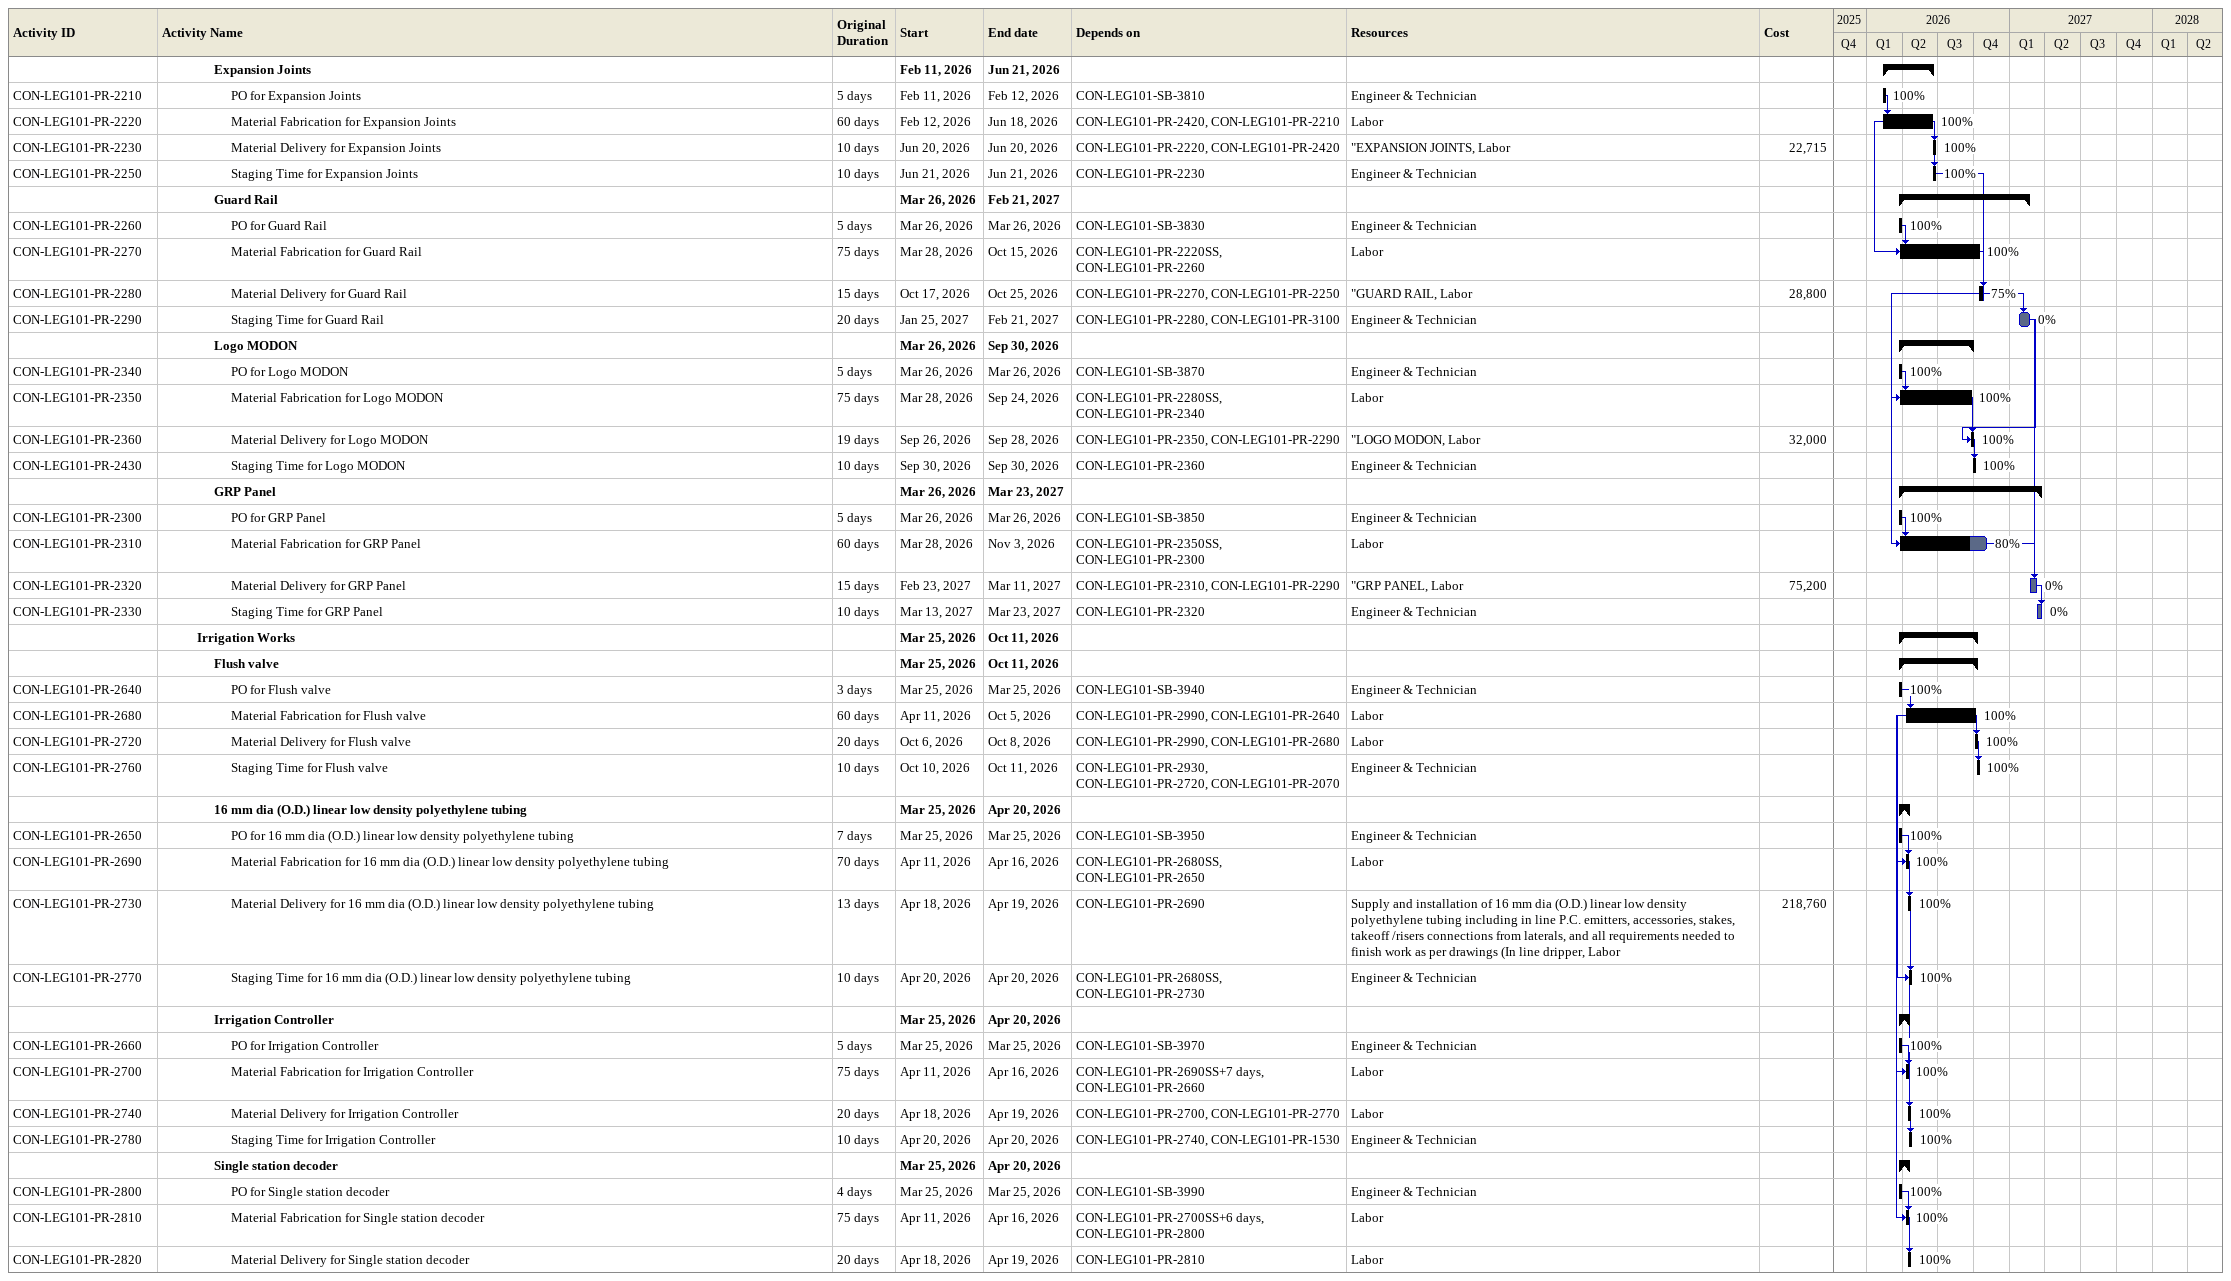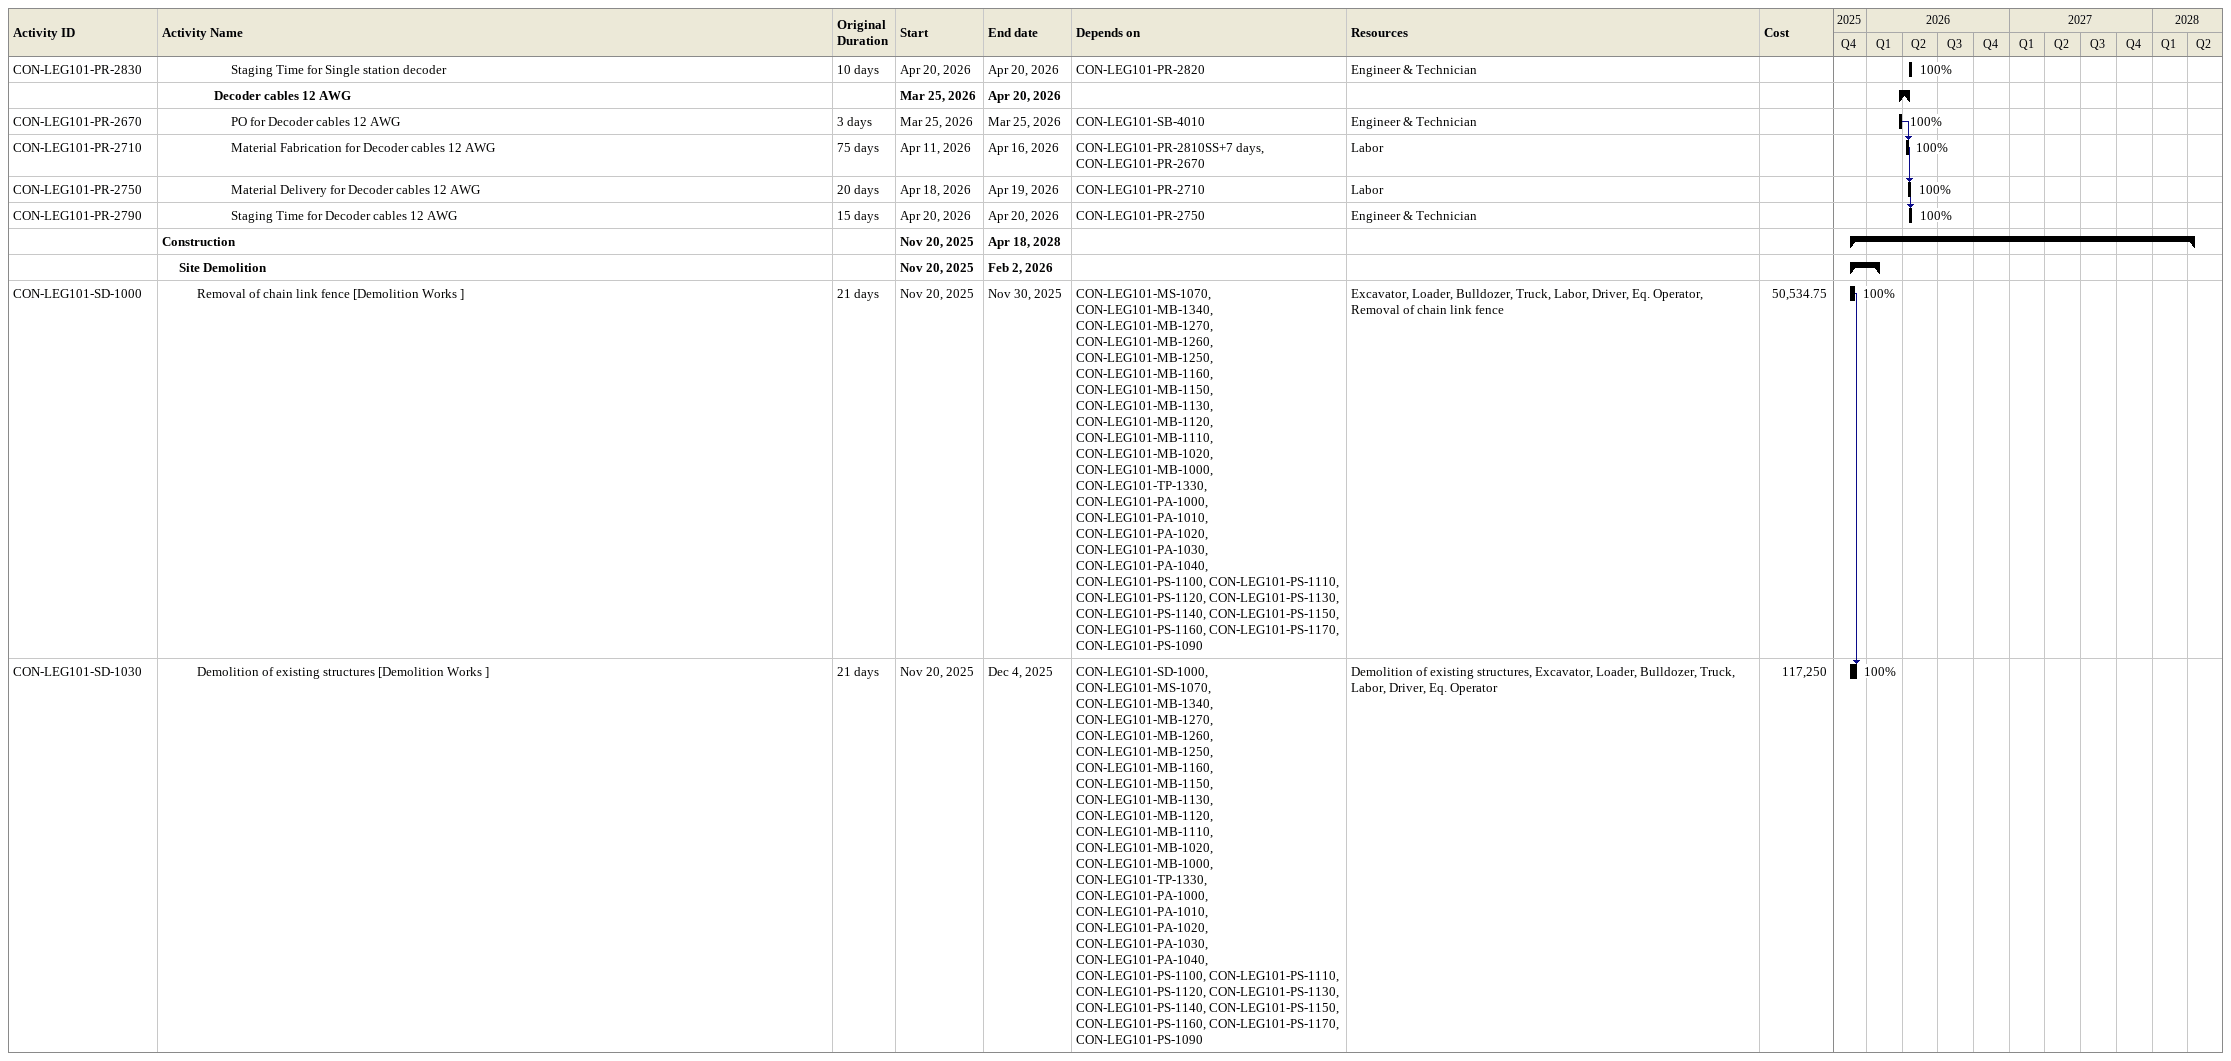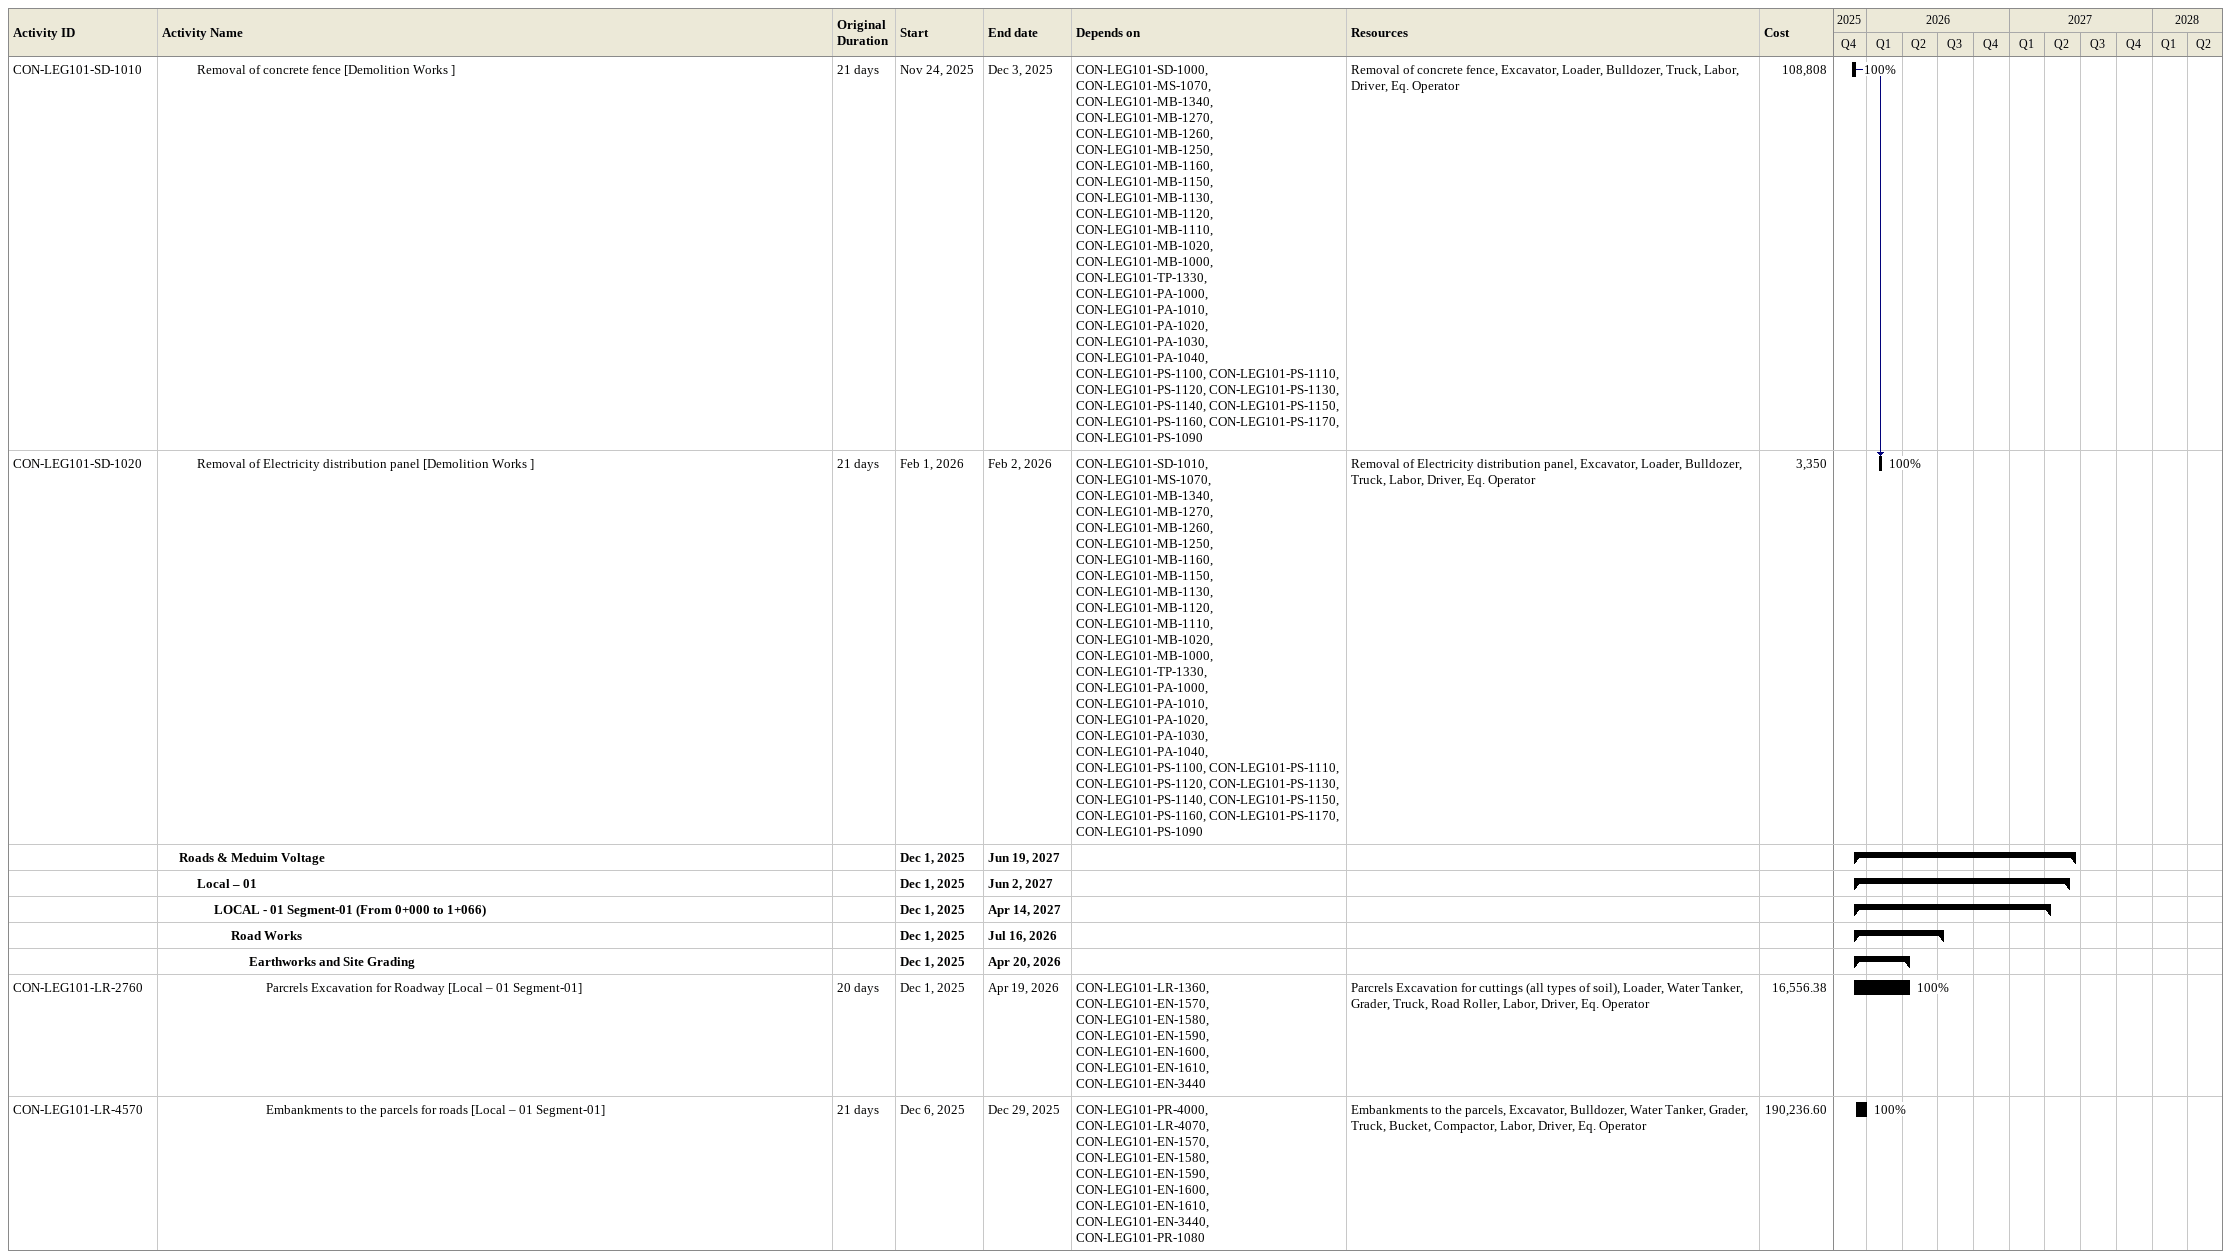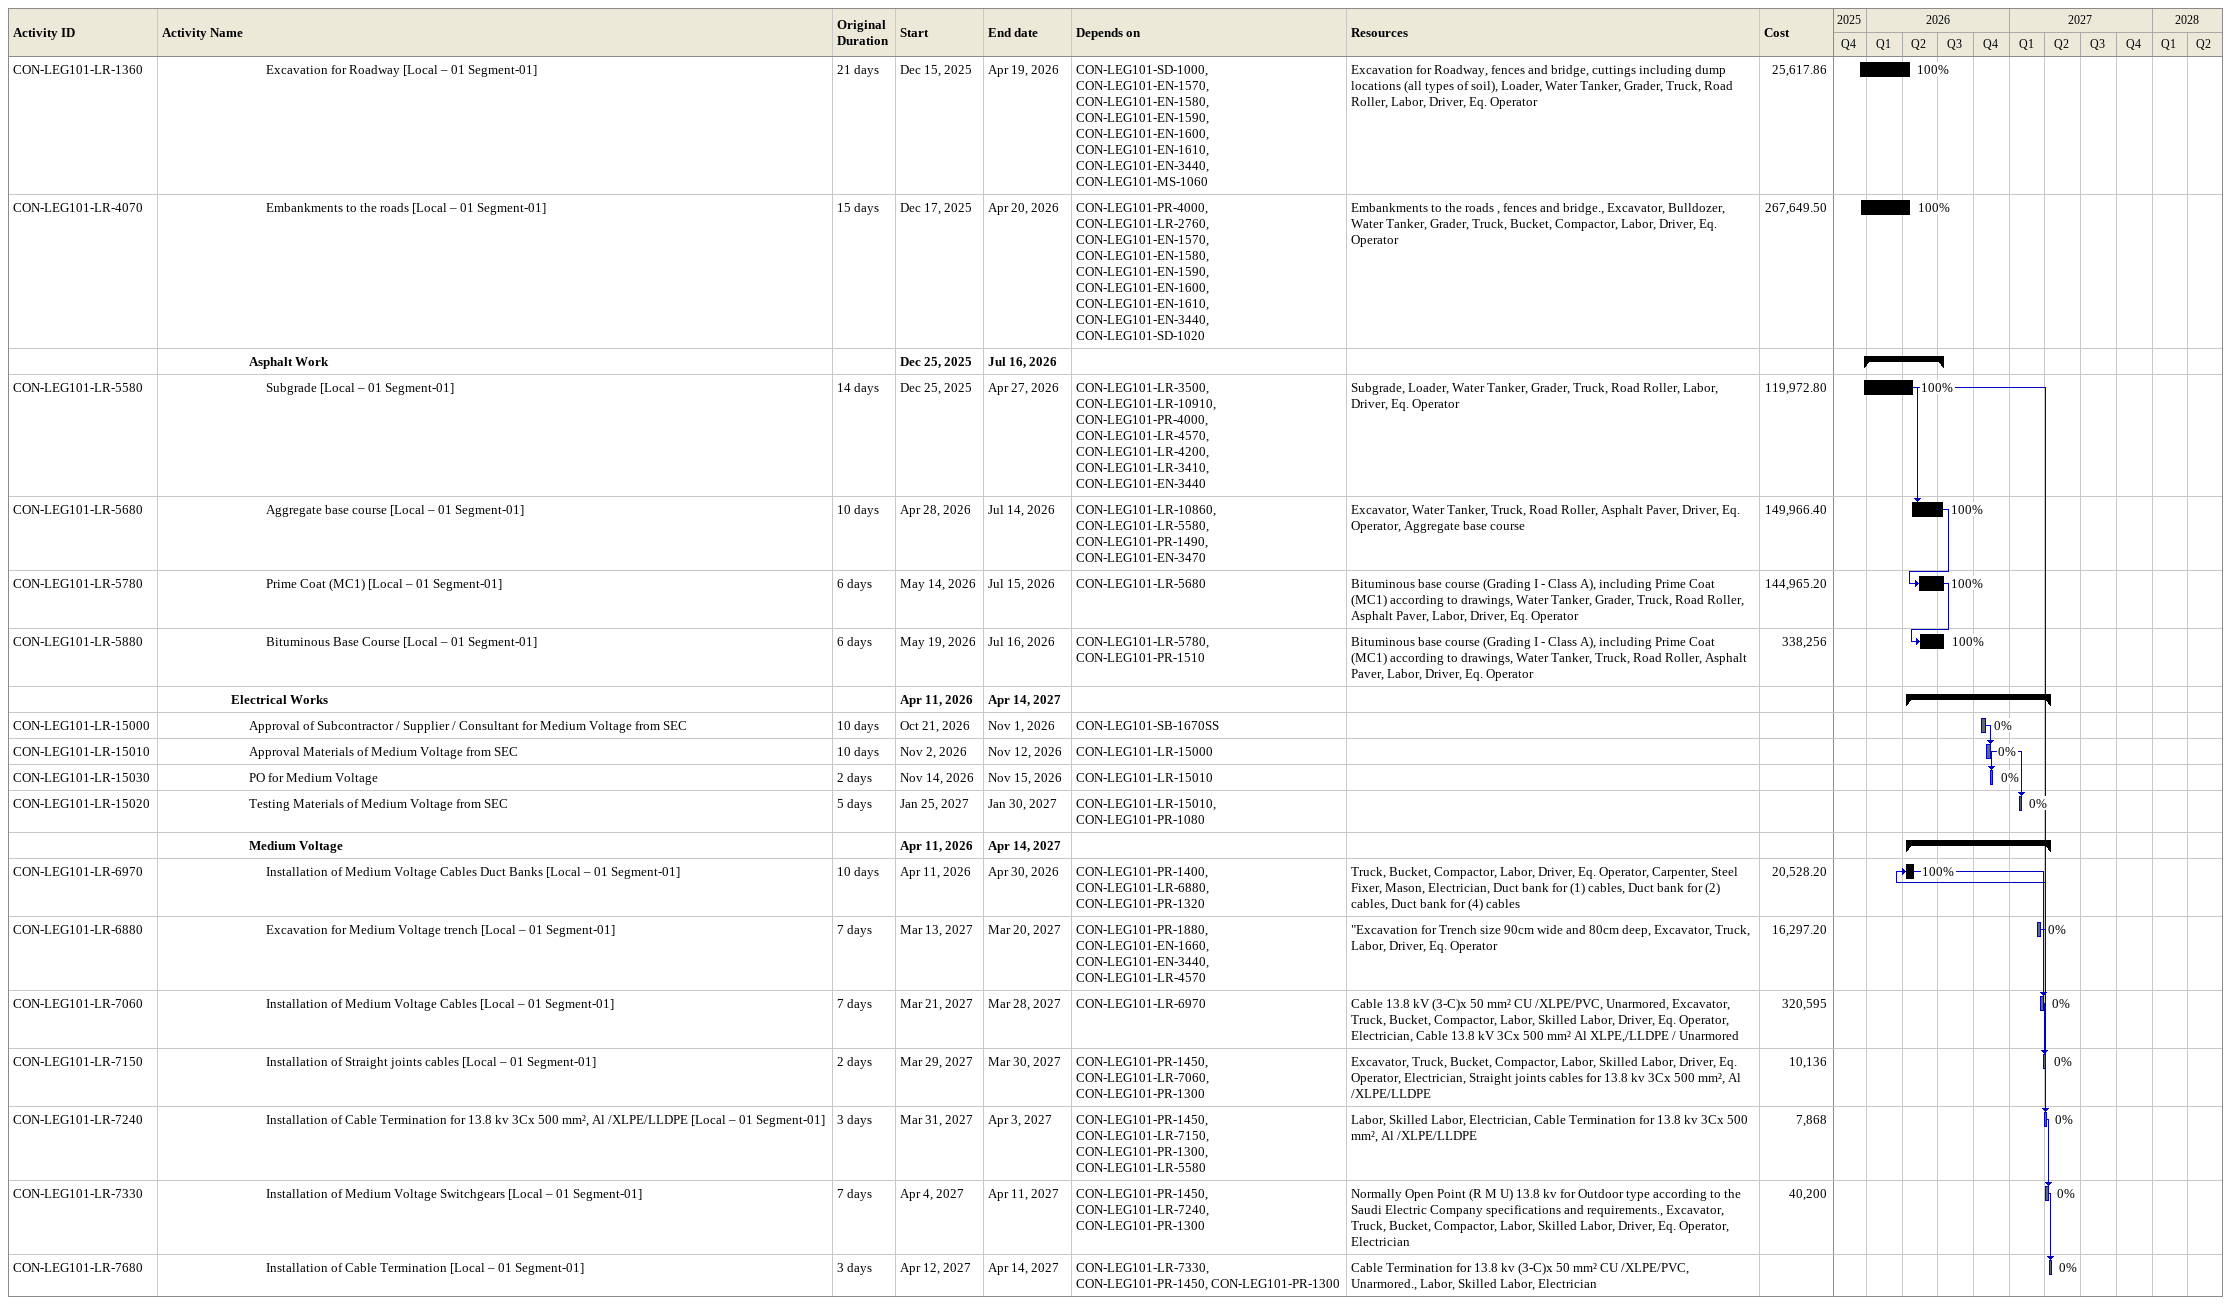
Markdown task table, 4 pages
| ID | Level | Task | Original duration | Start | Finish | Predecessors | Resources | % complete | Cost |
|---|---|---|---|---|---|---|---|---|---|
|  | 4 | **Expansion Joints** |  | 2026-02-11 | 2026-06-21 |  |  |  |  |
| CON-LEG101-PR-2210 | 5 | PO for Expansion Joints | 5d | 2026-02-11 | 2026-02-12 | CON-LEG101-SB-3810 | Engineer & Technician | 100 |  |
| CON-LEG101-PR-2220 | 5 | Material Fabrication for Expansion Joints | 60d | 2026-02-12 | 2026-06-18 | CON-LEG101-PR-2420, CON-LEG101-PR-2210 | Labor | 100 |  |
| CON-LEG101-PR-2230 | 5 | Material Delivery for Expansion Joints | 10d | 2026-06-20 | 2026-06-20 | CON-LEG101-PR-2220, CON-LEG101-PR-2420 | "EXPANSION JOINTS, Labor | 100 | 22715 |
| CON-LEG101-PR-2250 | 5 | Staging Time for Expansion Joints | 10d | 2026-06-21 | 2026-06-21 | CON-LEG101-PR-2230 | Engineer & Technician | 100 |  |
|  | 4 | **Guard Rail** |  | 2026-03-26 | 2027-02-21 |  |  |  |  |
| CON-LEG101-PR-2260 | 5 | PO for Guard Rail | 5d | 2026-03-26 | 2026-03-26 | CON-LEG101-SB-3830 | Engineer & Technician | 100 |  |
| CON-LEG101-PR-2270 | 5 | Material Fabrication for Guard Rail | 75d | 2026-03-28 | 2026-10-15 | CON-LEG101-PR-2220SS, CON-LEG101-PR-2260 | Labor | 100 |  |
| CON-LEG101-PR-2280 | 5 | Material Delivery for Guard Rail | 15d | 2026-10-17 | 2026-10-25 | CON-LEG101-PR-2270, CON-LEG101-PR-2250 | "GUARD RAIL, Labor | 75 | 28800 |
| CON-LEG101-PR-2290 | 5 | Staging Time for Guard Rail | 20d | 2027-01-25 | 2027-02-21 | CON-LEG101-PR-2280, CON-LEG101-PR-3100 | Engineer & Technician | 0 |  |
|  | 4 | **Logo MODON** |  | 2026-03-26 | 2026-09-30 |  |  |  |  |
| CON-LEG101-PR-2340 | 5 | PO for Logo MODON | 5d | 2026-03-26 | 2026-03-26 | CON-LEG101-SB-3870 | Engineer & Technician | 100 |  |
| CON-LEG101-PR-2350 | 5 | Material Fabrication for Logo MODON | 75d | 2026-03-28 | 2026-09-24 | CON-LEG101-PR-2280SS, CON-LEG101-PR-2340 | Labor | 100 |  |
| CON-LEG101-PR-2360 | 5 | Material Delivery for Logo MODON | 19d | 2026-09-26 | 2026-09-28 | CON-LEG101-PR-2350, CON-LEG101-PR-2290 | "LOGO MODON, Labor | 100 | 32000 |
| CON-LEG101-PR-2430 | 5 | Staging Time for Logo MODON | 10d | 2026-09-30 | 2026-09-30 | CON-LEG101-PR-2360 | Engineer & Technician | 100 |  |
|  | 4 | **GRP Panel** |  | 2026-03-26 | 2027-03-23 |  |  |  |  |
| CON-LEG101-PR-2300 | 5 | PO for GRP Panel | 5d | 2026-03-26 | 2026-03-26 | CON-LEG101-SB-3850 | Engineer & Technician | 100 |  |
| CON-LEG101-PR-2310 | 5 | Material Fabrication for GRP Panel | 60d | 2026-03-28 | 2026-11-03 | CON-LEG101-PR-2350SS, CON-LEG101-PR-2300 | Labor | 80 |  |
| CON-LEG101-PR-2320 | 5 | Material Delivery for GRP Panel | 15d | 2027-02-23 | 2027-03-11 | CON-LEG101-PR-2310, CON-LEG101-PR-2290 | "GRP PANEL, Labor | 0 | 75200 |
| CON-LEG101-PR-2330 | 5 | Staging Time for GRP Panel | 10d | 2027-03-13 | 2027-03-23 | CON-LEG101-PR-2320 | Engineer & Technician | 0 |  |
|  | 3 | **Irrigation Works** |  | 2026-03-25 | 2026-10-11 |  |  |  |  |
|  | 4 | **Flush valve** |  | 2026-03-25 | 2026-10-11 |  |  |  |  |
| CON-LEG101-PR-2640 | 5 | PO for Flush valve | 3d | 2026-03-25 | 2026-03-25 | CON-LEG101-SB-3940 | Engineer & Technician | 100 |  |
| CON-LEG101-PR-2680 | 5 | Material Fabrication for Flush valve | 60d | 2026-04-11 | 2026-10-05 | CON-LEG101-PR-2990, CON-LEG101-PR-2640 | Labor | 100 |  |
| CON-LEG101-PR-2720 | 5 | Material Delivery for Flush valve | 20d | 2026-10-06 | 2026-10-08 | CON-LEG101-PR-2990, CON-LEG101-PR-2680 | Labor | 100 |  |
| CON-LEG101-PR-2760 | 5 | Staging Time for Flush valve | 10d | 2026-10-10 | 2026-10-11 | CON-LEG101-PR-2930, CON-LEG101-PR-2720, CON-LEG101-PR-2070 | Engineer & Technician | 100 |  |
|  | 4 | **16 mm dia (O.D.) linear low density polyethylene tubing** |  | 2026-03-25 | 2026-04-20 |  |  |  |  |
| CON-LEG101-PR-2650 | 5 | PO for 16 mm dia (O.D.) linear low density polyethylene tubing | 7d | 2026-03-25 | 2026-03-25 | CON-LEG101-SB-3950 | Engineer & Technician | 100 |  |
| CON-LEG101-PR-2690 | 5 | Material Fabrication for 16 mm dia (O.D.) linear low density polyethylene tubing | 70d | 2026-04-11 | 2026-04-16 | CON-LEG101-PR-2680SS, CON-LEG101-PR-2650 | Labor | 100 |  |
| CON-LEG101-PR-2730 | 5 | Material Delivery for 16 mm dia (O.D.) linear low density polyethylene tubing | 13d | 2026-04-18 | 2026-04-19 | CON-LEG101-PR-2690 | Supply and installation of 16 mm dia (O.D.) linear low density polyethylene tubing including in line P.C. emitters, accessories, stakes, takeoff /risers connections from laterals, and all requirements needed to finish work as per drawings (In line dripper, Labor | 100 | 218760 |
| CON-LEG101-PR-2770 | 5 | Staging Time for 16 mm dia (O.D.) linear low density polyethylene tubing | 10d | 2026-04-20 | 2026-04-20 | CON-LEG101-PR-2680SS, CON-LEG101-PR-2730 | Engineer & Technician | 100 |  |
|  | 4 | **Irrigation Controller** |  | 2026-03-25 | 2026-04-20 |  |  |  |  |
| CON-LEG101-PR-2660 | 5 | PO for Irrigation Controller | 5d | 2026-03-25 | 2026-03-25 | CON-LEG101-SB-3970 | Engineer & Technician | 100 |  |
| CON-LEG101-PR-2700 | 5 | Material Fabrication for Irrigation Controller | 75d | 2026-04-11 | 2026-04-16 | CON-LEG101-PR-2690SS+7d, CON-LEG101-PR-2660 | Labor | 100 |  |
| CON-LEG101-PR-2740 | 5 | Material Delivery for Irrigation Controller | 20d | 2026-04-18 | 2026-04-19 | CON-LEG101-PR-2700, CON-LEG101-PR-2770 | Labor | 100 |  |
| CON-LEG101-PR-2780 | 5 | Staging Time for Irrigation Controller | 10d | 2026-04-20 | 2026-04-20 | CON-LEG101-PR-2740, CON-LEG101-PR-1530 | Engineer & Technician | 100 |  |
|  | 4 | **Single station decoder** |  | 2026-03-25 | 2026-04-20 |  |  |  |  |
| CON-LEG101-PR-2800 | 5 | PO for Single station decoder | 4d | 2026-03-25 | 2026-03-25 | CON-LEG101-SB-3990 | Engineer & Technician | 100 |  |
| CON-LEG101-PR-2810 | 5 | Material Fabrication for Single station decoder | 75d | 2026-04-11 | 2026-04-16 | CON-LEG101-PR-2700SS+6d, CON-LEG101-PR-2800 | Labor | 100 |  |
| CON-LEG101-PR-2820 | 5 | Material Delivery for Single station decoder | 20d | 2026-04-18 | 2026-04-19 | CON-LEG101-PR-2810 | Labor | 100 |  |
| CON-LEG101-PR-2830 | 5 | Staging Time for Single station decoder | 10d | 2026-04-20 | 2026-04-20 | CON-LEG101-PR-2820 | Engineer & Technician | 100 |  |
|  | 4 | **Decoder cables 12 AWG** |  | 2026-03-25 | 2026-04-20 |  |  |  |  |
| CON-LEG101-PR-2670 | 5 | PO for Decoder cables 12 AWG | 3d | 2026-03-25 | 2026-03-25 | CON-LEG101-SB-4010 | Engineer & Technician | 100 |  |
| CON-LEG101-PR-2710 | 5 | Material Fabrication for Decoder cables 12 AWG | 75d | 2026-04-11 | 2026-04-16 | CON-LEG101-PR-2810SS+7d, CON-LEG101-PR-2670 | Labor | 100 |  |
| CON-LEG101-PR-2750 | 5 | Material Delivery for Decoder cables 12 AWG | 20d | 2026-04-18 | 2026-04-19 | CON-LEG101-PR-2710 | Labor | 100 |  |
| CON-LEG101-PR-2790 | 5 | Staging Time for Decoder cables 12 AWG | 15d | 2026-04-20 | 2026-04-20 | CON-LEG101-PR-2750 | Engineer & Technician | 100 |  |
|  | 1 | **Construction** |  | 2025-11-20 | 2028-04-18 |  |  |  |  |
|  | 2 | **Site Demolition** |  | 2025-11-20 | 2026-02-02 |  |  |  |  |
| CON-LEG101-SD-1000 | 3 | Removal of chain link fence [Demolition Works ] | 21d | 2025-11-20 | 2025-11-30 | CON-LEG101-MS-1070, CON-LEG101-MB-1340, CON-LEG101-MB-1270, CON-LEG101-MB-1260, CON-LEG101-MB-1250, CON-LEG101-MB-1160, CON-LEG101-MB-1150, CON-LEG101-MB-1130, CON-LEG101-MB-1120, CON-LEG101-MB-1110, CON-LEG101-MB-1020, CON-LEG101-MB-1000, CON-LEG101-TP-1330, CON-LEG101-PA-1000, CON-LEG101-PA-1010, CON-LEG101-PA-1020, CON-LEG101-PA-1030, CON-LEG101-PA-1040, CON-LEG101-PS-1100, CON-LEG101-PS-1110, CON-LEG101-PS-1120, CON-LEG101-PS-1130, CON-LEG101-PS-1140, CON-LEG101-PS-1150, CON-LEG101-PS-1160, CON-LEG101-PS-1170, CON-LEG101-PS-1090 | Excavator, Loader, Bulldozer, Truck, Labor, Driver, Eq. Operator, Removal of chain link fence | 100 | 50534.75 |
| CON-LEG101-SD-1030 | 3 | Demolition of existing structures [Demolition Works ] | 21d | 2025-11-20 | 2025-12-04 | CON-LEG101-SD-1000, CON-LEG101-MS-1070, CON-LEG101-MB-1340, CON-LEG101-MB-1270, CON-LEG101-MB-1260, CON-LEG101-MB-1250, CON-LEG101-MB-1160, CON-LEG101-MB-1150, CON-LEG101-MB-1130, CON-LEG101-MB-1120, CON-LEG101-MB-1110, CON-LEG101-MB-1020, CON-LEG101-MB-1000, CON-LEG101-TP-1330, CON-LEG101-PA-1000, CON-LEG101-PA-1010, CON-LEG101-PA-1020, CON-LEG101-PA-1030, CON-LEG101-PA-1040, CON-LEG101-PS-1100, CON-LEG101-PS-1110, CON-LEG101-PS-1120, CON-LEG101-PS-1130, CON-LEG101-PS-1140, CON-LEG101-PS-1150, CON-LEG101-PS-1160, CON-LEG101-PS-1170, CON-LEG101-PS-1090 | Demolition of existing structures, Excavator, Loader, Bulldozer, Truck, Labor, Driver, Eq. Operator | 100 | 117250 |
| CON-LEG101-SD-1010 | 3 | Removal of concrete fence [Demolition Works ] | 21d | 2025-11-24 | 2025-12-03 | CON-LEG101-SD-1000, CON-LEG101-MS-1070, CON-LEG101-MB-1340, CON-LEG101-MB-1270, CON-LEG101-MB-1260, CON-LEG101-MB-1250, CON-LEG101-MB-1160, CON-LEG101-MB-1150, CON-LEG101-MB-1130, CON-LEG101-MB-1120, CON-LEG101-MB-1110, CON-LEG101-MB-1020, CON-LEG101-MB-1000, CON-LEG101-TP-1330, CON-LEG101-PA-1000, CON-LEG101-PA-1010, CON-LEG101-PA-1020, CON-LEG101-PA-1030, CON-LEG101-PA-1040, CON-LEG101-PS-1100, CON-LEG101-PS-1110, CON-LEG101-PS-1120, CON-LEG101-PS-1130, CON-LEG101-PS-1140, CON-LEG101-PS-1150, CON-LEG101-PS-1160, CON-LEG101-PS-1170, CON-LEG101-PS-1090 | Removal of concrete fence, Excavator, Loader, Bulldozer, Truck, Labor, Driver, Eq. Operator | 100 | 108808 |
| CON-LEG101-SD-1020 | 3 | Removal of Electricity distribution panel [Demolition Works ] | 21d | 2026-02-01 | 2026-02-02 | CON-LEG101-SD-1010, CON-LEG101-MS-1070, CON-LEG101-MB-1340, CON-LEG101-MB-1270, CON-LEG101-MB-1260, CON-LEG101-MB-1250, CON-LEG101-MB-1160, CON-LEG101-MB-1150, CON-LEG101-MB-1130, CON-LEG101-MB-1120, CON-LEG101-MB-1110, CON-LEG101-MB-1020, CON-LEG101-MB-1000, CON-LEG101-TP-1330, CON-LEG101-PA-1000, CON-LEG101-PA-1010, CON-LEG101-PA-1020, CON-LEG101-PA-1030, CON-LEG101-PA-1040, CON-LEG101-PS-1100, CON-LEG101-PS-1110, CON-LEG101-PS-1120, CON-LEG101-PS-1130, CON-LEG101-PS-1140, CON-LEG101-PS-1150, CON-LEG101-PS-1160, CON-LEG101-PS-1170, CON-LEG101-PS-1090 | Removal of Electricity distribution panel, Excavator, Loader, Bulldozer, Truck, Labor, Driver, Eq. Operator | 100 | 3350 |
|  | 2 | **Roads & Meduim Voltage** |  | 2025-12-01 | 2027-06-19 |  |  |  |  |
|  | 3 | **Local – 01** |  | 2025-12-01 | 2027-06-02 |  |  |  |  |
|  | 4 | **LOCAL - 01 Segment-01 (From 0+000 to 1+066)** |  | 2025-12-01 | 2027-04-14 |  |  |  |  |
|  | 5 | **Road Works** |  | 2025-12-01 | 2026-07-16 |  |  |  |  |
|  | 6 | **Earthworks and Site Grading** |  | 2025-12-01 | 2026-04-20 |  |  |  |  |
| CON-LEG101-LR-2760 | 7 | Parcrels Excavation for Roadway [Local – 01 Segment-01] | 20d | 2025-12-01 | 2026-04-19 | CON-LEG101-LR-1360, CON-LEG101-EN-1570, CON-LEG101-EN-1580, CON-LEG101-EN-1590, CON-LEG101-EN-1600, CON-LEG101-EN-1610, CON-LEG101-EN-3440 | Parcrels Excavation for cuttings (all types of soil), Loader, Water Tanker, Grader, Truck, Road Roller, Labor, Driver, Eq. Operator | 100 | 16556.38 |
| CON-LEG101-LR-4570 | 7 | Embankments to the parcels for roads [Local – 01 Segment-01] | 21d | 2025-12-06 | 2025-12-29 | CON-LEG101-PR-4000, CON-LEG101-LR-4070, CON-LEG101-EN-1570, CON-LEG101-EN-1580, CON-LEG101-EN-1590, CON-LEG101-EN-1600, CON-LEG101-EN-1610, CON-LEG101-EN-3440, CON-LEG101-PR-1080 | Embankments to the parcels, Excavator, Bulldozer, Water Tanker, Grader, Truck, Bucket, Compactor, Labor, Driver, Eq. Operator | 100 | 190236.60 |
| CON-LEG101-LR-1360 | 7 | Excavation for Roadway [Local – 01 Segment-01] | 21d | 2025-12-15 | 2026-04-19 | CON-LEG101-SD-1000, CON-LEG101-EN-1570, CON-LEG101-EN-1580, CON-LEG101-EN-1590, CON-LEG101-EN-1600, CON-LEG101-EN-1610, CON-LEG101-EN-3440, CON-LEG101-MS-1060 | Excavation for Roadway, fences and bridge, cuttings including dump locations (all types of soil), Loader, Water Tanker, Grader, Truck, Road Roller, Labor, Driver, Eq. Operator | 100 | 25617.86 |
| CON-LEG101-LR-4070 | 7 | Embankments to the roads [Local – 01 Segment-01] | 15d | 2025-12-17 | 2026-04-20 | CON-LEG101-PR-4000, CON-LEG101-LR-2760, CON-LEG101-EN-1570, CON-LEG101-EN-1580, CON-LEG101-EN-1590, CON-LEG101-EN-1600, CON-LEG101-EN-1610, CON-LEG101-EN-3440, CON-LEG101-SD-1020 | Embankments to the roads , fences and bridge., Excavator, Bulldozer, Water Tanker, Grader, Truck, Bucket, Compactor, Labor, Driver, Eq. Operator | 100 | 267649.50 |
|  | 6 | **Asphalt Work** |  | 2025-12-25 | 2026-07-16 |  |  |  |  |
| CON-LEG101-LR-5580 | 7 | Subgrade [Local – 01 Segment-01] | 14d | 2025-12-25 | 2026-04-27 | CON-LEG101-LR-3500, CON-LEG101-LR-10910, CON-LEG101-PR-4000, CON-LEG101-LR-4570, CON-LEG101-LR-4200, CON-LEG101-LR-3410, CON-LEG101-EN-3440 | Subgrade, Loader, Water Tanker, Grader, Truck, Road Roller, Labor, Driver, Eq. Operator | 100 | 119972.80 |
| CON-LEG101-LR-5680 | 7 | Aggregate base course [Local – 01 Segment-01] | 10d | 2026-04-28 | 2026-07-14 | CON-LEG101-LR-10860, CON-LEG101-LR-5580, CON-LEG101-PR-1490, CON-LEG101-EN-3470 | Excavator, Water Tanker, Truck, Road Roller, Asphalt Paver, Driver, Eq. Operator, Aggregate base course | 100 | 149966.40 |
| CON-LEG101-LR-5780 | 7 | Prime Coat (MC1) [Local – 01 Segment-01] | 6d | 2026-05-14 | 2026-07-15 | CON-LEG101-LR-5680 | Bituminous base course (Grading I - Class A), including Prime Coat (MC1) according to drawings, Water Tanker, Grader, Truck, Road Roller, Asphalt Paver, Labor, Driver, Eq. Operator | 100 | 144965.20 |
| CON-LEG101-LR-5880 | 7 | Bituminous Base Course [Local – 01 Segment-01] | 6d | 2026-05-19 | 2026-07-16 | CON-LEG101-LR-5780, CON-LEG101-PR-1510 | Bituminous base course (Grading I - Class A), including Prime Coat (MC1) according to drawings, Water Tanker, Truck, Road Roller, Asphalt Paver, Labor, Driver, Eq. Operator | 100 | 338256 |
|  | 5 | **Electrical Works** |  | 2026-04-11 | 2027-04-14 |  |  |  |  |
| CON-LEG101-LR-15000 | 6 | Approval of Subcontractor / Supplier / Consultant for Medium Voltage from SEC | 10d | 2026-10-21 | 2026-11-01 | CON-LEG101-SB-1670SS |  | 0 |  |
| CON-LEG101-LR-15010 | 6 | Approval Materials of Medium Voltage from SEC | 10d | 2026-11-02 | 2026-11-12 | CON-LEG101-LR-15000 |  | 0 |  |
| CON-LEG101-LR-15030 | 6 | PO for Medium Voltage | 2d | 2026-11-14 | 2026-11-15 | CON-LEG101-LR-15010 |  | 0 |  |
| CON-LEG101-LR-15020 | 6 | Testing Materials of Medium Voltage from SEC | 5d | 2027-01-25 | 2027-01-30 | CON-LEG101-LR-15010, CON-LEG101-PR-1080 |  | 0 |  |
|  | 6 | **Medium Voltage** |  | 2026-04-11 | 2027-04-14 |  |  |  |  |
| CON-LEG101-LR-6970 | 7 | Installation of Medium Voltage Cables Duct Banks [Local – 01 Segment-01] | 10d | 2026-04-11 | 2026-04-30 | CON-LEG101-PR-1400, CON-LEG101-LR-6880, CON-LEG101-PR-1320 | Truck, Bucket, Compactor, Labor, Driver, Eq. Operator, Carpenter, Steel Fixer, Mason, Electrician, Duct bank for (1) cables, Duct bank for (2) cables, Duct bank for (4) cables | 100 | 20528.20 |
| CON-LEG101-LR-6880 | 7 | Excavation for Medium Voltage trench [Local – 01 Segment-01] | 7d | 2027-03-13 | 2027-03-20 | CON-LEG101-PR-1880, CON-LEG101-EN-1660, CON-LEG101-EN-3440, CON-LEG101-LR-4570 | "Excavation for Trench size 90cm wide and 80cm deep, Excavator, Truck, Labor, Driver, Eq. Operator | 0 | 16297.20 |
| CON-LEG101-LR-7060 | 7 | Installation of Medium Voltage Cables [Local – 01 Segment-01] | 7d | 2027-03-21 | 2027-03-28 | CON-LEG101-LR-6970 | Cable 13.8 kV (3-C)x 50 mm² CU /XLPE/PVC, Unarmored, Excavator, Truck, Bucket, Compactor, Labor, Skilled Labor, Driver, Eq. Operator, Electrician, Cable 13.8 kV 3Cx 500 mm² Al XLPE,/LLDPE / Unarmored | 0 | 320595 |
| CON-LEG101-LR-7150 | 7 | Installation of Straight joints cables [Local – 01 Segment-01] | 2d | 2027-03-29 | 2027-03-30 | CON-LEG101-PR-1450, CON-LEG101-LR-7060, CON-LEG101-PR-1300 | Excavator, Truck, Bucket, Compactor, Labor, Skilled Labor, Driver, Eq. Operator, Electrician, Straight joints cables for 13.8 kv 3Cx 500 mm², Al /XLPE/LLDPE | 0 | 10136 |
| CON-LEG101-LR-7240 | 7 | Installation of Cable Termination for 13.8 kv 3Cx 500 mm², Al /XLPE/LLDPE [Local – 01 Segment-01] | 3d | 2027-03-31 | 2027-04-03 | CON-LEG101-PR-1450, CON-LEG101-LR-7150, CON-LEG101-PR-1300, CON-LEG101-LR-5580 | Labor, Skilled Labor, Electrician, Cable Termination for 13.8 kv 3Cx 500 mm², Al /XLPE/LLDPE | 0 | 7868 |
| CON-LEG101-LR-7330 | 7 | Installation of Medium Voltage Switchgears [Local – 01 Segment-01] | 7d | 2027-04-04 | 2027-04-11 | CON-LEG101-PR-1450, CON-LEG101-LR-7240, CON-LEG101-PR-1300 | Normally Open Point (R M U) 13.8 kv for Outdoor type according to the Saudi Electric Company specifications and requirements., Excavator, Truck, Bucket, Compactor, Labor, Skilled Labor, Driver, Eq. Operator, Electrician | 0 | 40200 |
| CON-LEG101-LR-7680 | 7 | Installation of Cable Termination [Local – 01 Segment-01] | 3d | 2027-04-12 | 2027-04-14 | CON-LEG101-LR-7330, CON-LEG101-PR-1450, CON-LEG101-PR-1300 | Cable Termination for 13.8 kv (3-C)x 50 mm² CU /XLPE/PVC, Unarmored., Labor, Skilled Labor, Electrician | 0 |  |
